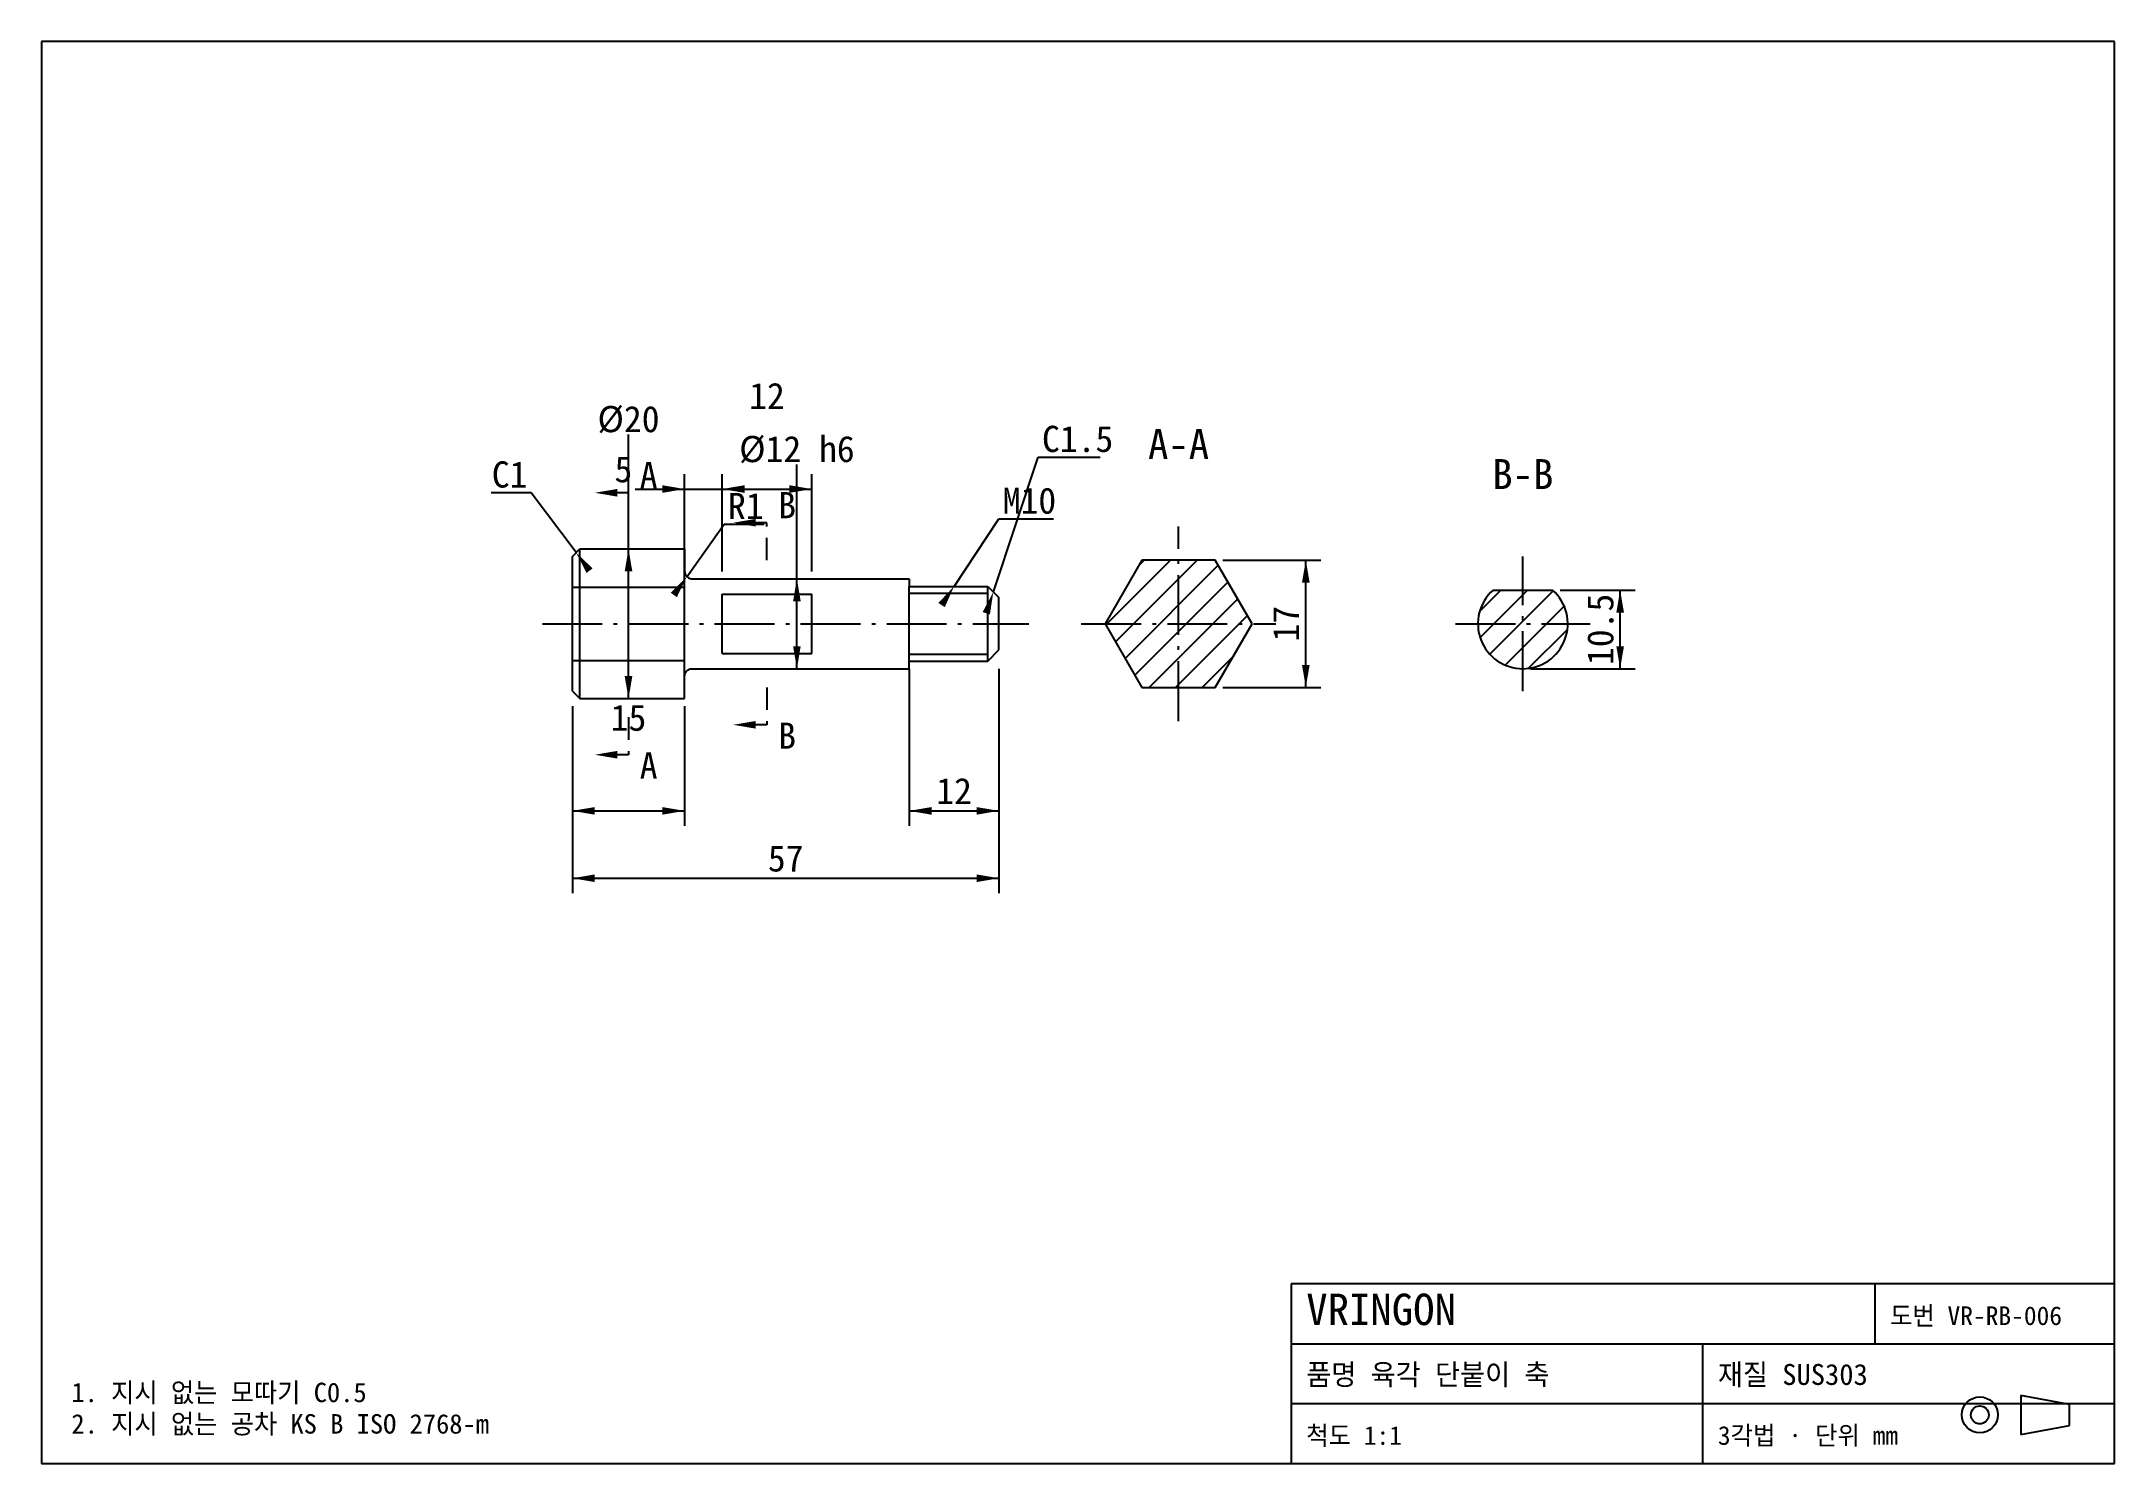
# Model space of a CAD drawing. Header units: millimetres. Extents: x 10 to 287, y 10 to 200.
import ezdxf
from ezdxf.enums import TextEntityAlignment as Align

# ---------------------------------------------------------------- set-up
doc = ezdxf.new("R2010")
doc.units = ezdxf.units.MM
doc.linetypes.add('CENTER', pattern=[11.5, 8, -1.5, 0.5, -1.5])
doc.linetypes.add('DASHED', pattern=[4.5, 3, -1.5])
for name, color, linetype in [('CENTER', 1, 'CENTER'), ('CUT', 5, 'DASHED'), ('DIM', 3, 'CONTINUOUS'), ('FRAME', 7, 'CONTINUOUS'), ('HATCH', 8, 'CONTINUOUS'), ('OUTLINE', 7, 'CONTINUOUS'), ('TEXT', 7, 'CONTINUOUS'), ('THIN', 7, 'CONTINUOUS')]:
    doc.layers.add(name, color=color, linetype=linetype)

msp = doc.modelspace()

# ---------------------------------------------------------------- linework, layer by layer
at = {"layer": 'CENTER'}
for p, q in [((161.94, 109.2), (161.94, 135.2)), ((207.94, 113.2), (207.94, 131.2)), ((76.94, 122.2), (141.94, 122.2)), ((148.94, 122.2), (174.94, 122.2)), ((198.94, 122.2), (216.94, 122.2))]:
    msp.add_line(p, q, dxfattribs=at)
at = {"layer": 'CUT'}
for p, q in [((88.44, 139.7), (85.44, 139.7)), ((88.44, 134.7), (88.44, 139.7)), ((106.94, 135.7), (103.94, 135.7)), ((106.94, 130.7), (106.94, 135.7)), ((106.94, 113.7), (106.94, 108.7)), ((88.44, 109.7), (88.44, 104.7)), ((106.94, 108.7), (103.94, 108.7)), ((88.44, 104.7), (85.44, 104.7))]:
    msp.add_line(p, q, dxfattribs=at)
at = {"layer": 'DIM'}
for p, q in [((88.44, 137.2), (88.44, 147.5)), ((137.19, 126.45), (143.19, 144.45)), ((143.19, 144.45), (151.47, 144.45)), ((95.94, 129.2), (95.94, 142.2)), ((100.94, 129.2), (100.94, 142.2)), ((100.94, 129.2), (100.94, 142.2)), ((110.94, 133.2), (110.94, 143.5)), ((112.94, 129.2), (112.94, 142.2)), ((75.44, 139.7), (70.1, 139.7)), ((81.44, 131.7), (75.44, 139.7)), ((89.34, 140.2), (107.54, 140.2)), ((100.94, 140.2), (112.94, 140.2)), ((88.44, 112.2), (88.44, 137.2)), ((131.94, 127.2), (137.94, 136.2)), ((137.94, 136.2), (145.24, 136.2)), ((96.23, 128.49), (101.23, 135.49)), ((101.23, 135.49), (106.57, 135.49)), ((110.94, 116.2), (110.94, 133.2)), ((167.847, 130.7), (180.94, 130.7)), ((178.94, 113.7), (178.94, 130.7)), ((212.909, 126.7), (222.94, 126.7)), ((220.94, 116.2), (220.94, 126.7)), ((125.94, 116.2), (125.94, 95.2)), ((137.94, 116.2), (137.94, 95.2)), ((167.847, 113.7), (180.94, 113.7)), ((208.94, 116.2), (222.94, 116.2)), ((80.94, 111.2), (80.94, 95.2)), ((80.94, 111.2), (80.94, 86.2)), ((95.94, 111.2), (95.94, 95.2)), ((137.94, 111.2), (137.94, 86.2)), ((80.94, 97.2), (95.94, 97.2)), ((125.94, 97.2), (137.94, 97.2)), ((80.94, 88.2), (137.94, 88.2))]:
    msp.add_line(p, q, dxfattribs=at)
for points in [[(83.94, 139.7), (86.94, 140.21), (86.94, 139.19)], [(95.94, 140.2), (92.94, 139.69), (92.94, 140.71)], [(100.94, 140.2), (103.94, 140.71), (103.94, 139.69)], [(100.94, 140.2), (103.94, 140.71), (103.94, 139.69)], [(112.94, 140.2), (109.94, 139.69), (109.94, 140.71)], [(102.44, 135.7), (105.44, 136.21), (105.44, 135.19)], [(81.44, 131.7), (83.648, 129.606), (82.832, 128.994)], [(88.44, 132.2), (88.95, 129.2), (87.93, 129.2)], [(178.94, 130.7), (179.45, 127.7), (178.43, 127.7)], [(96.23, 128.49), (94.901, 125.752), (94.071, 126.345)], [(110.94, 128.2), (111.45, 125.2), (110.43, 125.2)], [(131.94, 127.2), (130.7, 124.421), (129.852, 124.987)], [(137.19, 126.45), (136.725, 123.443), (135.757, 123.765)], [(220.94, 126.7), (221.45, 123.7), (220.43, 123.7)], [(110.94, 116.2), (110.43, 119.2), (111.45, 119.2)], [(220.94, 116.2), (220.43, 119.2), (221.45, 119.2)], [(178.94, 113.7), (178.43, 116.7), (179.45, 116.7)], [(88.44, 112.2), (87.93, 115.2), (88.95, 115.2)], [(102.44, 108.7), (105.44, 109.21), (105.44, 108.19)], [(83.94, 104.7), (86.94, 105.21), (86.94, 104.19)], [(80.94, 97.2), (83.94, 97.71), (83.94, 96.69)], [(95.94, 97.2), (92.94, 96.69), (92.94, 97.71)], [(125.94, 97.2), (128.94, 97.71), (128.94, 96.69)], [(137.94, 97.2), (134.94, 96.69), (134.94, 97.71)], [(80.94, 88.2), (83.94, 88.71), (83.94, 87.69)], [(137.94, 88.2), (134.94, 87.69), (134.94, 88.71)]]:
    msp.add_solid(points, dxfattribs=at)
at = {"layer": 'FRAME'}
for p, q in [((287, 200), (10, 200)), ((10, 200), (10, 10)), ((287, 10), (287, 200)), ((287, 34), (177, 34)), ((177, 34), (177, 10)), ((255, 26), (255, 34)), ((287, 10), (287, 34)), ((177, 26), (287, 26)), ((232, 10), (232, 26)), ((177, 18), (287, 18)), ((281, 17.9), (274.5, 19.1)), ((274.5, 19.1), (274.5, 13.9)), ((281, 15.1), (281, 17.9)), ((274.5, 13.9), (281, 15.1)), ((10, 10), (287, 10)), ((177, 10), (287, 10))]:
    msp.add_line(p, q, dxfattribs=at)
for radius in [2.4, 1.2]:
    msp.add_circle((269, 16.5), radius, dxfattribs=at)
at = {"layer": 'HATCH'}
for p, q in [((152.213, 122.047), (160.867, 130.7)), ((153.508, 119.805), (164.402, 130.7)), ((156.625, 129.994), (157.331, 130.7)), ((154.802, 117.564), (167.246, 130.009)), ((156.096, 115.323), (168.541, 127.767)), ((158.009, 113.7), (169.835, 125.526)), ((202.184, 123.876), (205.008, 126.7)), ((202.226, 120.383), (208.543, 126.7)), ((203.521, 118.142), (211.995, 126.616)), ((161.544, 113.7), (171.129, 123.285)), ((205.594, 116.68), (213.457, 124.542)), ((208.702, 116.252), (213.884, 121.434)), ((165.08, 113.7), (169.262, 117.883))]:
    msp.add_line(p, q, dxfattribs=at)
at = {"layer": 'OUTLINE'}
for p, q in [((80.94, 131.2), (81.94, 132.2)), ((80.94, 113.2), (80.94, 131.2)), ((81.94, 132.2), (95.94, 132.2)), ((81.94, 112.2), (81.94, 132.2)), ((81.94, 112.2), (81.94, 132.2)), ((95.94, 132.2), (95.94, 129.2)), ((157.033, 130.7), (152.125, 122.2)), ((166.847, 130.7), (157.033, 130.7)), ((171.755, 122.2), (166.847, 130.7)), ((95.94, 129.2), (95.949, 129.069)), ((95.94, 115.2), (95.94, 129.2)), ((95.949, 129.069), (95.974, 128.941)), ((95.974, 128.941), (96.016, 128.817)), ((96.016, 128.817), (96.074, 128.7)), ((96.074, 128.7), (96.147, 128.591)), ((96.147, 128.591), (96.233, 128.493)), ((96.233, 128.493), (96.331, 128.407)), ((96.331, 128.407), (96.44, 128.334)), ((96.44, 128.334), (96.557, 128.276)), ((96.557, 128.276), (96.681, 128.234)), ((96.681, 128.234), (96.809, 128.209)), ((96.809, 128.209), (96.94, 128.2)), ((96.94, 128.2), (125.94, 128.2)), ((125.94, 128.2), (125.94, 127.2)), ((80.94, 127.107), (95.94, 127.107)), ((100.94, 126.169), (112.94, 126.169)), ((100.94, 118.231), (100.94, 126.169)), ((112.94, 118.231), (112.94, 126.169)), ((125.94, 127.2), (136.44, 127.2)), ((125.94, 117.2), (125.94, 127.2)), ((136.44, 127.2), (137.94, 125.7)), ((136.44, 117.2), (136.44, 127.2)), ((136.44, 117.2), (136.44, 127.2)), ((137.94, 118.7), (137.94, 125.7)), ((203.971, 126.7), (211.909, 126.7)), ((152.125, 122.2), (157.033, 113.7)), ((166.847, 113.7), (171.755, 122.2)), ((80.94, 117.293), (95.94, 117.293)), ((100.94, 118.231), (112.94, 118.231)), ((125.94, 116.2), (125.94, 117.2)), ((125.94, 117.2), (136.44, 117.2)), ((136.44, 117.2), (137.94, 118.7)), ((95.94, 115.2), (95.949, 115.331)), ((95.94, 112.2), (95.94, 115.2)), ((95.949, 115.331), (95.974, 115.459)), ((95.974, 115.459), (96.016, 115.583)), ((96.016, 115.583), (96.074, 115.7)), ((96.074, 115.7), (96.147, 115.809)), ((96.147, 115.809), (96.233, 115.907)), ((96.233, 115.907), (96.331, 115.993)), ((96.331, 115.993), (96.44, 116.066)), ((96.44, 116.066), (96.557, 116.124)), ((96.557, 116.124), (96.681, 116.166)), ((96.681, 116.166), (96.809, 116.191)), ((96.809, 116.191), (96.94, 116.2)), ((96.94, 116.2), (125.94, 116.2)), ((157.033, 113.7), (166.847, 113.7)), ((80.94, 113.2), (81.94, 112.2)), ((81.94, 112.2), (95.94, 112.2))]:
    msp.add_line(p, q, dxfattribs=at)
msp.add_arc((207.94, 122.2), 6, 131.41, 48.59, dxfattribs=at)
at = {"layer": 'THIN'}
for p, q in [((125.94, 126.28), (136.44, 126.28)), ((125.94, 118.12), (136.44, 118.12))]:
    msp.add_line(p, q, dxfattribs=at)

# ---------------------------------------------------------------- texts
at = {"layer": 'TEXT'}
for s, height, p in [('12', 3.5, (106.94, 150.9)), ('%%c20', 3.5, (88.44, 147.8)), ('%%c12 h6', 3.5, (110.94, 143.8)), ('A-A', 4, (161.94, 144.2)), ('5', 3.5, (87.76, 141.1)), ('B-B', 4, (207.94, 140.2)), ('15', 3.5, (88.44, 107.9)), ('12', 3.5, (131.94, 98.1)), ('57', 3.5, (109.44, 89.1))]:
    msp.add_text(s, height=height, dxfattribs=at).set_placement(p, align=Align.CENTER)
for s, height, p in [('C1.5', 3.5, (143.69, 145.15)), ('A', 3.5, (89.94, 140.3)), ('R1', 3.5, (101.73, 136.19)), ('B', 3.5, (108.44, 136.3)), ('M10', 3.5, (138.44, 136.9)), ('B', 3.5, (108.44, 105.5)), ('A', 3.5, (89.94, 101.5)), ('VRINGON', 4.2, (179, 28.5)), ('도번 VR-RB-006', 2.5, (257, 28.5)), ('품명 육각 단붙이 축', 2.8, (179, 20.5)), ('재질 SUS303', 2.8, (234, 20.5)), ('1. 지시 없는 모따기 C0.5', 2.6, (14, 18.2)), ('2. 지시 없는 공차 KS B ISO 2768-m', 2.6, (14, 14)), ('척도 1:1', 2.5, (179, 12.5)), ('3각법 · 단위 mm', 2.5, (234, 12.5))]:
    msp.add_text(s, height=height, dxfattribs=at).set_placement(p)
msp.add_text('C1', height=3.5, dxfattribs=at).set_placement((74.94, 140.4), align=Align.RIGHT)
for s, p in [('10.5', (220.04, 121.45)), ('17', (178.04, 122.2))]:
    msp.add_text(s, height=3.5, rotation=90, dxfattribs=at).set_placement(p, align=Align.CENTER)

doc.saveas('drawing.dxf')
